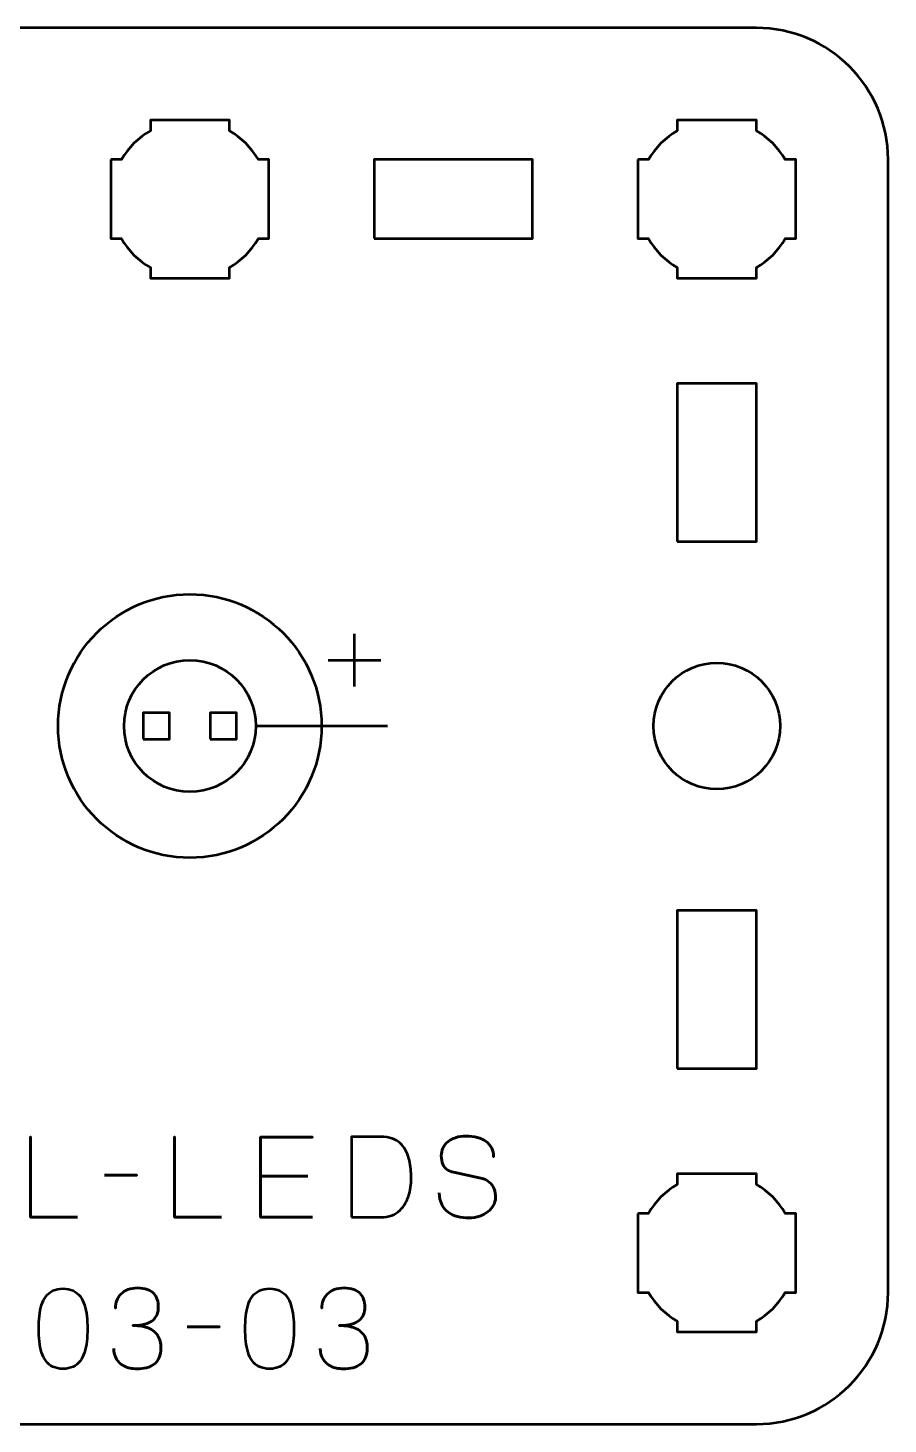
# Model space of a CAD drawing. Header units: centimetres. Extents: x -13.15 to -7.85, y -17.5 to -12.2.
# Drawn here: x -11.11 to -7.85, y -17.5 to -12.2 of the extents above; entities that cross this region are included whole.
import ezdxf

# ---------------------------------------------------------------- set-up
doc = ezdxf.new("R2010")
doc.units = ezdxf.units.CM
doc.header["$MEASUREMENT"] = 0
doc.layers.add('Layer 1', color=7, linetype='Continuous')

msp = doc.modelspace()

# ---------------------------------------------------------------- linework, layer by layer
at = {"layer": 'Layer 1', "lineweight": 53}
for points in [[(-8.65, -14.15), (-8.35, -14.15), (-8.35, -13.55), (-8.65, -13.55), (-8.65, -14.15)], [(-10.677, -14.90001), (-10.577, -14.90001), (-10.577, -14.80001), (-10.677, -14.80001), (-10.677, -14.90001)], [(-10.423, -14.90001), (-10.323, -14.90001), (-10.323, -14.80001), (-10.423, -14.80001), (-10.423, -14.90001)], [(-8.65, -16.15), (-8.35, -16.15), (-8.35, -15.55), (-8.65, -15.55), (-8.65, -16.15)]]:
    msp.add_lwpolyline(points, close=True, dxfattribs=at)
at = {"layer": 'Layer 1', "color": 5, "lineweight": 53}
for centre, major_axis in [((-10.50001, -14.85001), (0, 0.5)), ((-10.5, -14.85), (0, 0.25))]:
    msp.add_ellipse(centre, major_axis=major_axis, ratio=1, dxfattribs=at)
at = {"layer": 'Layer 1', "lineweight": 53}
msp.add_ellipse((-8.5, -14.85), major_axis=(0, 0.24), ratio=1, dxfattribs=at)
for points, knots in [([(-13.15, -17), (-13.15, -17), (-13.15, -12.7), (-13.15, -12.7), (-13.15, -12.7), (-13.15, -12.42391), (-12.92609, -12.2), (-12.65, -12.2), (-12.65, -12.2), (-12.65, -12.2), (-8.35, -12.2), (-8.35, -12.2), (-8.35, -12.2), (-8.07391, -12.2), (-7.85, -12.42391), (-7.85, -12.7), (-7.85, -12.7), (-7.85, -12.7), (-7.85, -17), (-7.85, -17), (-7.85, -17), (-7.85, -17.27609), (-8.07391, -17.5), (-8.35, -17.5), (-8.35, -17.5), (-8.35, -17.5), (-12.65, -17.5), (-12.65, -17.5), (-12.65, -17.5), (-12.92609, -17.5), (-13.15, -17.27609), (-13.15, -17)], [0, 0, 0, 0, 0.125, 0.125, 0.125, 0.125, 0.25, 0.25, 0.25, 0.25, 0.375, 0.375, 0.375, 0.375, 0.5, 0.5, 0.5, 0.5, 0.625, 0.625, 0.625, 0.625, 0.75, 0.75, 0.75, 0.75, 0.875, 0.875, 0.875, 0.875, 1, 1, 1, 1]), ([(-10.8, -12.7), (-10.8, -12.7), (-10.75985, -12.7), (-10.75985, -12.7), (-10.75985, -12.7), (-10.7335, -12.65447), (-10.69553, -12.6165), (-10.65, -12.59015), (-10.65, -12.59015), (-10.65, -12.59015), (-10.65, -12.55), (-10.65, -12.55), (-10.65, -12.55), (-10.65, -12.55), (-10.5, -12.55), (-10.5, -12.55), (-10.5, -12.55), (-10.5, -12.55), (-10.35, -12.55), (-10.35, -12.55), (-10.35, -12.55), (-10.35, -12.55), (-10.35, -12.59015), (-10.35, -12.59015), (-10.35, -12.59015), (-10.30447, -12.6165), (-10.2665, -12.65447), (-10.24015, -12.7), (-10.24015, -12.7), (-10.24015, -12.7), (-10.2, -12.7), (-10.2, -12.7), (-10.2, -12.7), (-10.2, -12.7), (-10.2, -12.85), (-10.2, -12.85), (-10.2, -12.85), (-10.2, -12.85), (-10.2, -13), (-10.2, -13), (-10.2, -13), (-10.2, -13), (-10.24015, -13), (-10.24015, -13), (-10.24015, -13), (-10.2665, -13.04553), (-10.30447, -13.0835), (-10.35, -13.10985), (-10.35, -13.10985), (-10.35, -13.10985), (-10.35, -13.15), (-10.35, -13.15), (-10.35, -13.15), (-10.35, -13.15), (-10.5, -13.15), (-10.5, -13.15), (-10.5, -13.15), (-10.5, -13.15), (-10.65, -13.15), (-10.65, -13.15), (-10.65, -13.15), (-10.65, -13.15), (-10.65, -13.10985), (-10.65, -13.10985), (-10.65, -13.10985), (-10.69553, -13.0835), (-10.7335, -13.04553), (-10.75985, -13), (-10.75985, -13), (-10.75985, -13), (-10.8, -13), (-10.8, -13), (-10.8, -13), (-10.8, -13), (-10.8, -12.85), (-10.8, -12.85), (-10.8, -12.85), (-10.8, -12.85), (-10.8, -12.7), (-10.8, -12.7)], [0, 0, 0, 0, 0.05, 0.05, 0.05, 0.05, 0.1, 0.1, 0.1, 0.1, 0.15, 0.15, 0.15, 0.15, 0.2, 0.2, 0.2, 0.2, 0.25, 0.25, 0.25, 0.25, 0.3, 0.3, 0.3, 0.3, 0.35, 0.35, 0.35, 0.35, 0.4, 0.4, 0.4, 0.4, 0.45, 0.45, 0.45, 0.45, 0.5, 0.5, 0.5, 0.5, 0.55, 0.55, 0.55, 0.55, 0.6, 0.6, 0.6, 0.6, 0.65, 0.65, 0.65, 0.65, 0.7, 0.7, 0.7, 0.7, 0.75, 0.75, 0.75, 0.75, 0.8, 0.8, 0.8, 0.8, 0.85, 0.85, 0.85, 0.85, 0.9, 0.9, 0.9, 0.9, 0.95, 0.95, 0.95, 0.95, 1, 1, 1, 1]), ([(-8.8, -12.7), (-8.8, -12.7), (-8.75985, -12.7), (-8.75985, -12.7), (-8.75985, -12.7), (-8.7335, -12.65447), (-8.69553, -12.6165), (-8.65, -12.59015), (-8.65, -12.59015), (-8.65, -12.59015), (-8.65, -12.55), (-8.65, -12.55), (-8.65, -12.55), (-8.65, -12.55), (-8.5, -12.55), (-8.5, -12.55), (-8.5, -12.55), (-8.5, -12.55), (-8.35, -12.55), (-8.35, -12.55), (-8.35, -12.55), (-8.35, -12.55), (-8.35, -12.59015), (-8.35, -12.59015), (-8.35, -12.59015), (-8.30447, -12.6165), (-8.2665, -12.65447), (-8.24015, -12.7), (-8.24015, -12.7), (-8.24015, -12.7), (-8.2, -12.7), (-8.2, -12.7), (-8.2, -12.7), (-8.2, -12.7), (-8.2, -12.85), (-8.2, -12.85), (-8.2, -12.85), (-8.2, -12.85), (-8.2, -13), (-8.2, -13), (-8.2, -13), (-8.2, -13), (-8.24015, -13), (-8.24015, -13), (-8.24015, -13), (-8.2665, -13.04553), (-8.30447, -13.0835), (-8.35, -13.10985), (-8.35, -13.10985), (-8.35, -13.10985), (-8.35, -13.15), (-8.35, -13.15), (-8.35, -13.15), (-8.35, -13.15), (-8.5, -13.15), (-8.5, -13.15), (-8.5, -13.15), (-8.5, -13.15), (-8.65, -13.15), (-8.65, -13.15), (-8.65, -13.15), (-8.65, -13.15), (-8.65, -13.10985), (-8.65, -13.10985), (-8.65, -13.10985), (-8.69553, -13.0835), (-8.7335, -13.04553), (-8.75985, -13), (-8.75985, -13), (-8.75985, -13), (-8.8, -13), (-8.8, -13), (-8.8, -13), (-8.8, -13), (-8.8, -12.85), (-8.8, -12.85), (-8.8, -12.85), (-8.8, -12.85), (-8.8, -12.7), (-8.8, -12.7)], [0, 0, 0, 0, 0.05, 0.05, 0.05, 0.05, 0.1, 0.1, 0.1, 0.1, 0.15, 0.15, 0.15, 0.15, 0.2, 0.2, 0.2, 0.2, 0.25, 0.25, 0.25, 0.25, 0.3, 0.3, 0.3, 0.3, 0.35, 0.35, 0.35, 0.35, 0.4, 0.4, 0.4, 0.4, 0.45, 0.45, 0.45, 0.45, 0.5, 0.5, 0.5, 0.5, 0.55, 0.55, 0.55, 0.55, 0.6, 0.6, 0.6, 0.6, 0.65, 0.65, 0.65, 0.65, 0.7, 0.7, 0.7, 0.7, 0.75, 0.75, 0.75, 0.75, 0.8, 0.8, 0.8, 0.8, 0.85, 0.85, 0.85, 0.85, 0.9, 0.9, 0.9, 0.9, 0.95, 0.95, 0.95, 0.95, 1, 1, 1, 1]), ([(-9.8, -13), (-9.8, -13), (-9.8, -12.7), (-9.8, -12.7), (-9.8, -12.7), (-9.8, -12.7), (-9.2, -12.7), (-9.2, -12.7), (-9.2, -12.7), (-9.2, -12.7), (-9.2, -13), (-9.2, -13), (-9.2, -13), (-9.2, -13), (-9.8, -13), (-9.8, -13)], [0, 0, 0, 0, 0.25, 0.25, 0.25, 0.25, 0.5, 0.5, 0.5, 0.5, 0.75, 0.75, 0.75, 0.75, 1, 1, 1, 1]), ([(-8.8, -16.7), (-8.8, -16.7), (-8.75985, -16.7), (-8.75985, -16.7), (-8.75985, -16.7), (-8.7335, -16.65447), (-8.69553, -16.6165), (-8.65, -16.59015), (-8.65, -16.59015), (-8.65, -16.59015), (-8.65, -16.55), (-8.65, -16.55), (-8.65, -16.55), (-8.65, -16.55), (-8.5, -16.55), (-8.5, -16.55), (-8.5, -16.55), (-8.5, -16.55), (-8.35, -16.55), (-8.35, -16.55), (-8.35, -16.55), (-8.35, -16.55), (-8.35, -16.59015), (-8.35, -16.59015), (-8.35, -16.59015), (-8.30447, -16.6165), (-8.2665, -16.65447), (-8.24015, -16.7), (-8.24015, -16.7), (-8.24015, -16.7), (-8.2, -16.7), (-8.2, -16.7), (-8.2, -16.7), (-8.2, -16.7), (-8.2, -16.85), (-8.2, -16.85), (-8.2, -16.85), (-8.2, -16.85), (-8.2, -17), (-8.2, -17), (-8.2, -17), (-8.2, -17), (-8.24015, -17), (-8.24015, -17), (-8.24015, -17), (-8.2665, -17.04553), (-8.30447, -17.0835), (-8.35, -17.10985), (-8.35, -17.10985), (-8.35, -17.10985), (-8.35, -17.15), (-8.35, -17.15), (-8.35, -17.15), (-8.35, -17.15), (-8.5, -17.15), (-8.5, -17.15), (-8.5, -17.15), (-8.5, -17.15), (-8.65, -17.15), (-8.65, -17.15), (-8.65, -17.15), (-8.65, -17.15), (-8.65, -17.10985), (-8.65, -17.10985), (-8.65, -17.10985), (-8.69553, -17.0835), (-8.7335, -17.04553), (-8.75985, -17), (-8.75985, -17), (-8.75985, -17), (-8.8, -17), (-8.8, -17), (-8.8, -17), (-8.8, -17), (-8.8, -16.85), (-8.8, -16.85), (-8.8, -16.85), (-8.8, -16.85), (-8.8, -16.7), (-8.8, -16.7)], [0, 0, 0, 0, 0.05, 0.05, 0.05, 0.05, 0.1, 0.1, 0.1, 0.1, 0.15, 0.15, 0.15, 0.15, 0.2, 0.2, 0.2, 0.2, 0.25, 0.25, 0.25, 0.25, 0.3, 0.3, 0.3, 0.3, 0.35, 0.35, 0.35, 0.35, 0.4, 0.4, 0.4, 0.4, 0.45, 0.45, 0.45, 0.45, 0.5, 0.5, 0.5, 0.5, 0.55, 0.55, 0.55, 0.55, 0.6, 0.6, 0.6, 0.6, 0.65, 0.65, 0.65, 0.65, 0.7, 0.7, 0.7, 0.7, 0.75, 0.75, 0.75, 0.75, 0.8, 0.8, 0.8, 0.8, 0.85, 0.85, 0.85, 0.85, 0.9, 0.9, 0.9, 0.9, 0.95, 0.95, 0.95, 0.95, 1, 1, 1, 1])]:
    msp.add_open_spline(points, degree=3, knots=knots, dxfattribs=at)
at = {"layer": 'Layer 1', "color": 5, "lineweight": 53}
for points in [[(-9.87502, -14.7), (-9.87502, -14.7), (-9.87502, -14.5), (-9.87502, -14.5)], [(-9.97502, -14.6), (-9.97502, -14.6), (-9.77502, -14.6), (-9.77502, -14.6)], [(-10.25002, -14.85), (-10.25002, -14.85), (-9.75002, -14.85), (-9.75002, -14.85)]]:
    msp.add_open_spline(points, degree=3, dxfattribs=at)
for points, knots in [([(-10.92608, -16.71494), (-10.92608, -16.71494), (-11.1043, -16.71494), (-11.1043, -16.71494), (-11.1043, -16.71494), (-11.1043, -16.71494), (-11.1043, -16.40972), (-11.1043, -16.40972), (-11.1043, -16.40972), (-11.1043, -16.40972), (-11.1043, -16.71494), (-11.1043, -16.71494), (-11.1043, -16.71494), (-11.1043, -16.71494), (-10.92608, -16.71494), (-10.92608, -16.71494)], [0, 0, 0, 0, 0.25, 0.25, 0.25, 0.25, 0.5, 0.5, 0.5, 0.5, 0.75, 0.75, 0.75, 0.75, 1, 1, 1, 1]), ([(-10.37999, -16.71494), (-10.37999, -16.71494), (-10.55821, -16.71494), (-10.55821, -16.71494), (-10.55821, -16.71494), (-10.55821, -16.71494), (-10.55821, -16.40972), (-10.55821, -16.40972), (-10.55821, -16.40972), (-10.55821, -16.40972), (-10.55821, -16.71494), (-10.55821, -16.71494), (-10.55821, -16.71494), (-10.55821, -16.71494), (-10.37999, -16.71494), (-10.37999, -16.71494)], [0, 0, 0, 0, 0.25, 0.25, 0.25, 0.25, 0.5, 0.5, 0.5, 0.5, 0.75, 0.75, 0.75, 0.75, 1, 1, 1, 1]), ([(-10.03498, -16.71494), (-10.03498, -16.71494), (-10.23225, -16.71494), (-10.23225, -16.71494), (-10.23225, -16.71494), (-10.23225, -16.71494), (-10.23225, -16.41141), (-10.23225, -16.41141), (-10.23225, -16.41141), (-10.23225, -16.41141), (-10.03498, -16.41141), (-10.03498, -16.41141), (-10.03498, -16.41141), (-10.03498, -16.41141), (-10.23225, -16.41141), (-10.23225, -16.41141), (-10.23225, -16.41141), (-10.23225, -16.41141), (-10.23225, -16.71494), (-10.23225, -16.71494), (-10.23225, -16.71494), (-10.23225, -16.71494), (-10.03498, -16.71494), (-10.03498, -16.71494)], [0, 0, 0, 0, 0.1666667, 0.1666667, 0.1666667, 0.1666667, 0.3333333, 0.3333333, 0.3333333, 0.3333333, 0.5, 0.5, 0.5, 0.5, 0.6666667, 0.6666667, 0.6666667, 0.6666667, 0.8333333, 0.8333333, 0.8333333, 0.8333333, 1, 1, 1, 1]), ([(-9.88597, -16.71494), (-9.88597, -16.71494), (-9.88597, -16.40972), (-9.88597, -16.40972), (-9.88597, -16.40972), (-9.88597, -16.40972), (-9.7759, -16.40972), (-9.7759, -16.40972), (-9.7759, -16.40972), (-9.75918, -16.40979), (-9.74472, -16.41198), (-9.73251, -16.41628), (-9.73251, -16.41628), (-9.72038, -16.42058), (-9.71008, -16.42651), (-9.70175, -16.43399), (-9.70175, -16.43399), (-9.69336, -16.44154), (-9.68658, -16.45022), (-9.68129, -16.45995), (-9.68129, -16.45995), (-9.676, -16.46976), (-9.67191, -16.4802), (-9.66901, -16.49128), (-9.66901, -16.49128), (-9.66612, -16.50229), (-9.66408, -16.51351), (-9.66281, -16.52486), (-9.66281, -16.52486), (-9.66154, -16.53622), (-9.66069, -16.54723), (-9.66034, -16.55788), (-9.66034, -16.55788), (-9.65984, -16.56854), (-9.66019, -16.57976), (-9.66132, -16.59154), (-9.66132, -16.59154), (-9.66245, -16.60332), (-9.66457, -16.6151), (-9.66774, -16.62682), (-9.66774, -16.62682), (-9.67085, -16.63853), (-9.67529, -16.64968), (-9.68101, -16.66019), (-9.68101, -16.66019), (-9.68665, -16.67077), (-9.69385, -16.68016), (-9.70246, -16.68834), (-9.70246, -16.68834), (-9.71114, -16.69653), (-9.72151, -16.70302), (-9.73364, -16.70774), (-9.73364, -16.70774), (-9.74578, -16.71247), (-9.75989, -16.71487), (-9.7759, -16.71494), (-9.7759, -16.71494), (-9.7759, -16.71494), (-9.88597, -16.71494), (-9.88597, -16.71494)], [0, 0, 0, 0, 0.0666667, 0.0666667, 0.0666667, 0.0666667, 0.1333333, 0.1333333, 0.1333333, 0.1333333, 0.2, 0.2, 0.2, 0.2, 0.2666667, 0.2666667, 0.2666667, 0.2666667, 0.3333333, 0.3333333, 0.3333333, 0.3333333, 0.4, 0.4, 0.4, 0.4, 0.4666667, 0.4666667, 0.4666667, 0.4666667, 0.5333333, 0.5333333, 0.5333333, 0.5333333, 0.6, 0.6, 0.6, 0.6, 0.6666667, 0.6666667, 0.6666667, 0.6666667, 0.7333333, 0.7333333, 0.7333333, 0.7333333, 0.8, 0.8, 0.8, 0.8, 0.8666667, 0.8666667, 0.8666667, 0.8666667, 0.9333333, 0.9333333, 0.9333333, 0.9333333, 1, 1, 1, 1]), ([(-9.88597, -16.71494), (-9.88597, -16.71494), (-9.88597, -16.40972), (-9.88597, -16.40972), (-9.88597, -16.40972), (-9.88597, -16.40972), (-9.7759, -16.40972), (-9.7759, -16.40972), (-9.7759, -16.40972), (-9.75918, -16.40979), (-9.74472, -16.41198), (-9.73251, -16.41628), (-9.73251, -16.41628), (-9.72038, -16.42058), (-9.71008, -16.42651), (-9.70175, -16.43399), (-9.70175, -16.43399), (-9.69336, -16.44154), (-9.68658, -16.45022), (-9.68129, -16.45995), (-9.68129, -16.45995), (-9.676, -16.46976), (-9.67191, -16.4802), (-9.66901, -16.49128), (-9.66901, -16.49128), (-9.66612, -16.50229), (-9.66408, -16.51351), (-9.66281, -16.52486), (-9.66281, -16.52486), (-9.66154, -16.53622), (-9.66069, -16.54723), (-9.66034, -16.55788), (-9.66034, -16.55788), (-9.65984, -16.56854), (-9.66019, -16.57976), (-9.66132, -16.59154), (-9.66132, -16.59154), (-9.66245, -16.60332), (-9.66457, -16.6151), (-9.66774, -16.62682), (-9.66774, -16.62682), (-9.67085, -16.63853), (-9.67529, -16.64968), (-9.68101, -16.66019), (-9.68101, -16.66019), (-9.68665, -16.67077), (-9.69385, -16.68016), (-9.70246, -16.68834), (-9.70246, -16.68834), (-9.71114, -16.69653), (-9.72151, -16.70302), (-9.73364, -16.70774), (-9.73364, -16.70774), (-9.74578, -16.71247), (-9.75989, -16.71487), (-9.7759, -16.71494), (-9.7759, -16.71494), (-9.7759, -16.71494), (-9.88597, -16.71494), (-9.88597, -16.71494)], [0, 0, 0, 0, 0.0666667, 0.0666667, 0.0666667, 0.0666667, 0.1333333, 0.1333333, 0.1333333, 0.1333333, 0.2, 0.2, 0.2, 0.2, 0.2666667, 0.2666667, 0.2666667, 0.2666667, 0.3333333, 0.3333333, 0.3333333, 0.3333333, 0.4, 0.4, 0.4, 0.4, 0.4666667, 0.4666667, 0.4666667, 0.4666667, 0.5333333, 0.5333333, 0.5333333, 0.5333333, 0.6, 0.6, 0.6, 0.6, 0.6666667, 0.6666667, 0.6666667, 0.6666667, 0.7333333, 0.7333333, 0.7333333, 0.7333333, 0.8, 0.8, 0.8, 0.8, 0.8666667, 0.8666667, 0.8666667, 0.8666667, 0.9333333, 0.9333333, 0.9333333, 0.9333333, 1, 1, 1, 1]), ([(-9.55323, -16.62265), (-9.55309, -16.63952), (-9.55013, -16.65398), (-9.5442, -16.66605), (-9.5442, -16.66605), (-9.53834, -16.67804), (-9.53016, -16.68785), (-9.51986, -16.69547), (-9.51986, -16.69547), (-9.50949, -16.70302), (-9.49756, -16.70859), (-9.48409, -16.71219), (-9.48409, -16.71219), (-9.47068, -16.71572), (-9.45629, -16.71748), (-9.44105, -16.71748), (-9.44105, -16.71748), (-9.42567, -16.71741), (-9.41184, -16.71515), (-9.39949, -16.71085), (-9.39949, -16.71085), (-9.38721, -16.70654), (-9.3767, -16.70076), (-9.36788, -16.69349), (-9.36788, -16.69349), (-9.35913, -16.68622), (-9.35236, -16.67811), (-9.34756, -16.66908), (-9.34756, -16.66908), (-9.34276, -16.66005), (-9.34022, -16.65081), (-9.33987, -16.64128), (-9.33987, -16.64128), (-9.33945, -16.62879), (-9.34128, -16.61736), (-9.3453, -16.60706), (-9.3453, -16.60706), (-9.34933, -16.59676), (-9.35554, -16.58815), (-9.36393, -16.5811), (-9.36393, -16.5811), (-9.37226, -16.57404), (-9.38277, -16.5691), (-9.39533, -16.56635), (-9.39533, -16.56635), (-9.39533, -16.56635), (-9.49904, -16.54391), (-9.49904, -16.54391), (-9.49904, -16.54391), (-9.50878, -16.54187), (-9.51718, -16.53841), (-9.52409, -16.53361), (-9.52409, -16.53361), (-9.53101, -16.52875), (-9.53637, -16.52204), (-9.54004, -16.51343), (-9.54004, -16.51343), (-9.54371, -16.5049), (-9.54561, -16.49403), (-9.54561, -16.48084), (-9.54561, -16.48084), (-9.54561, -16.47082), (-9.54356, -16.46137), (-9.5394, -16.45248), (-9.5394, -16.45248), (-9.53531, -16.44359), (-9.52924, -16.43575), (-9.52127, -16.42884), (-9.52127, -16.42884), (-9.5133, -16.422), (-9.50342, -16.41663), (-9.49171, -16.41275), (-9.49171, -16.41275), (-9.47992, -16.4088), (-9.46645, -16.40683), (-9.45121, -16.40676), (-9.45121, -16.40676), (-9.4359, -16.40676), (-9.42186, -16.40852), (-9.40902, -16.41205), (-9.40902, -16.41205), (-9.39625, -16.41558), (-9.38517, -16.42066), (-9.37586, -16.42743), (-9.37586, -16.42743), (-9.36654, -16.4342), (-9.35935, -16.44253), (-9.35441, -16.45226), (-9.35441, -16.45226), (-9.34947, -16.46207), (-9.34714, -16.47329), (-9.34749, -16.48592), (-9.34749, -16.48592), (-9.34714, -16.47329), (-9.34947, -16.46207), (-9.35441, -16.45226), (-9.35441, -16.45226), (-9.35935, -16.44253), (-9.36654, -16.4342), (-9.37586, -16.42743), (-9.37586, -16.42743), (-9.38517, -16.42066), (-9.39625, -16.41558), (-9.40902, -16.41205), (-9.40902, -16.41205), (-9.42186, -16.40852), (-9.4359, -16.40676), (-9.45121, -16.40676), (-9.45121, -16.40676), (-9.46645, -16.40683), (-9.47992, -16.4088), (-9.49171, -16.41275), (-9.49171, -16.41275), (-9.50342, -16.41663), (-9.5133, -16.422), (-9.52127, -16.42884), (-9.52127, -16.42884), (-9.52924, -16.43575), (-9.53531, -16.44359), (-9.5394, -16.45248), (-9.5394, -16.45248), (-9.54356, -16.46137), (-9.54561, -16.47082), (-9.54561, -16.48084), (-9.54561, -16.48084), (-9.54561, -16.49403), (-9.54378, -16.5049), (-9.54025, -16.51336), (-9.54025, -16.51336), (-9.53665, -16.5219), (-9.53136, -16.52853), (-9.52444, -16.5334), (-9.52444, -16.5334), (-9.51753, -16.5382), (-9.50906, -16.54173), (-9.49904, -16.54391), (-9.49904, -16.54391), (-9.49904, -16.54391), (-9.39533, -16.56635), (-9.39533, -16.56635), (-9.39533, -16.56635), (-9.38249, -16.5691), (-9.3719, -16.57404), (-9.36358, -16.5811), (-9.36358, -16.5811), (-9.35518, -16.58815), (-9.34904, -16.59676), (-9.34509, -16.60706), (-9.34509, -16.60706), (-9.34121, -16.61736), (-9.33945, -16.62879), (-9.33987, -16.64128), (-9.33987, -16.64128), (-9.34022, -16.65081), (-9.34276, -16.66005), (-9.34756, -16.66908), (-9.34756, -16.66908), (-9.35236, -16.67811), (-9.35913, -16.68622), (-9.36788, -16.69349), (-9.36788, -16.69349), (-9.3767, -16.70076), (-9.38721, -16.70654), (-9.39949, -16.71085), (-9.39949, -16.71085), (-9.41184, -16.71515), (-9.42567, -16.71741), (-9.44105, -16.71748), (-9.44105, -16.71748), (-9.45629, -16.71748), (-9.47068, -16.71572), (-9.48409, -16.71219), (-9.48409, -16.71219), (-9.49756, -16.70859), (-9.50949, -16.70302), (-9.51986, -16.69547), (-9.51986, -16.69547), (-9.53016, -16.68785), (-9.53834, -16.67804), (-9.5442, -16.66605), (-9.5442, -16.66605), (-9.55013, -16.65398), (-9.55309, -16.63952), (-9.55323, -16.62265)], [0, 0, 0, 0, 0.0217391, 0.0217391, 0.0217391, 0.0217391, 0.0434783, 0.0434783, 0.0434783, 0.0434783, 0.0652174, 0.0652174, 0.0652174, 0.0652174, 0.0869565, 0.0869565, 0.0869565, 0.0869565, 0.1086957, 0.1086957, 0.1086957, 0.1086957, 0.1304348, 0.1304348, 0.1304348, 0.1304348, 0.1521739, 0.1521739, 0.1521739, 0.1521739, 0.173913, 0.173913, 0.173913, 0.173913, 0.1956522, 0.1956522, 0.1956522, 0.1956522, 0.2173913, 0.2173913, 0.2173913, 0.2173913, 0.2391304, 0.2391304, 0.2391304, 0.2391304, 0.2608696, 0.2608696, 0.2608696, 0.2608696, 0.2826087, 0.2826087, 0.2826087, 0.2826087, 0.3043478, 0.3043478, 0.3043478, 0.3043478, 0.326087, 0.326087, 0.326087, 0.326087, 0.3478261, 0.3478261, 0.3478261, 0.3478261, 0.3695652, 0.3695652, 0.3695652, 0.3695652, 0.3913043, 0.3913043, 0.3913043, 0.3913043, 0.4130435, 0.4130435, 0.4130435, 0.4130435, 0.4347826, 0.4347826, 0.4347826, 0.4347826, 0.4565217, 0.4565217, 0.4565217, 0.4565217, 0.4782609, 0.4782609, 0.4782609, 0.4782609, 0.5, 0.5, 0.5, 0.5, 0.5217391, 0.5217391, 0.5217391, 0.5217391, 0.5434783, 0.5434783, 0.5434783, 0.5434783, 0.5652174, 0.5652174, 0.5652174, 0.5652174, 0.5869565, 0.5869565, 0.5869565, 0.5869565, 0.6086957, 0.6086957, 0.6086957, 0.6086957, 0.6304348, 0.6304348, 0.6304348, 0.6304348, 0.6521739, 0.6521739, 0.6521739, 0.6521739, 0.673913, 0.673913, 0.673913, 0.673913, 0.6956522, 0.6956522, 0.6956522, 0.6956522, 0.7173913, 0.7173913, 0.7173913, 0.7173913, 0.7391304, 0.7391304, 0.7391304, 0.7391304, 0.7608696, 0.7608696, 0.7608696, 0.7608696, 0.7826087, 0.7826087, 0.7826087, 0.7826087, 0.8043478, 0.8043478, 0.8043478, 0.8043478, 0.826087, 0.826087, 0.826087, 0.826087, 0.8478261, 0.8478261, 0.8478261, 0.8478261, 0.8695652, 0.8695652, 0.8695652, 0.8695652, 0.8913043, 0.8913043, 0.8913043, 0.8913043, 0.9130435, 0.9130435, 0.9130435, 0.9130435, 0.9347826, 0.9347826, 0.9347826, 0.9347826, 0.9565217, 0.9565217, 0.9565217, 0.9565217, 0.9782609, 0.9782609, 0.9782609, 0.9782609, 1, 1, 1, 1]), ([(-10.82406, -16.55534), (-10.82406, -16.55534), (-10.70087, -16.55534), (-10.70087, -16.55534), (-10.70087, -16.55534), (-10.70087, -16.55534), (-10.82406, -16.55534), (-10.82406, -16.55534)], [0, 0, 0, 0, 0.5, 0.5, 0.5, 0.5, 1, 1, 1, 1]), ([(-10.05191, -16.55873), (-10.05191, -16.55873), (-10.23225, -16.55873), (-10.23225, -16.55873), (-10.23225, -16.55873), (-10.23225, -16.55873), (-10.05191, -16.55873), (-10.05191, -16.55873)], [0, 0, 0, 0, 0.5, 0.5, 0.5, 0.5, 1, 1, 1, 1]), ([(-10.98132, -17.29025), (-10.96651, -17.29018), (-10.95374, -17.28757), (-10.94308, -17.28249), (-10.94308, -17.28249), (-10.9325, -17.27741), (-10.92368, -17.27014), (-10.91663, -17.2609), (-10.91663, -17.2609), (-10.90964, -17.25159), (-10.90414, -17.24058), (-10.90005, -17.22788), (-10.90005, -17.22788), (-10.89602, -17.21518), (-10.89313, -17.20128), (-10.89151, -17.18604), (-10.89151, -17.18604), (-10.88981, -17.1708), (-10.88897, -17.15478), (-10.88904, -17.13785), (-10.88904, -17.13785), (-10.88897, -17.12099), (-10.88981, -17.10497), (-10.89151, -17.0898), (-10.89151, -17.0898), (-10.89313, -17.07463), (-10.89602, -17.06066), (-10.90005, -17.04796), (-10.90005, -17.04796), (-10.90414, -17.03533), (-10.90964, -17.02433), (-10.91663, -17.01494), (-10.91663, -17.01494), (-10.92368, -17.00563), (-10.9325, -16.99836), (-10.94308, -16.99328), (-10.94308, -16.99328), (-10.95374, -16.98813), (-10.96651, -16.98552), (-10.98132, -16.98545), (-10.98132, -16.98545), (-10.99614, -16.98552), (-11.00891, -16.98813), (-11.01957, -16.99328), (-11.01957, -16.99328), (-11.03015, -16.99836), (-11.03897, -17.00563), (-11.04602, -17.01494), (-11.04602, -17.01494), (-11.05301, -17.02433), (-11.05851, -17.03533), (-11.0626, -17.04796), (-11.0626, -17.04796), (-11.06663, -17.06066), (-11.06952, -17.07463), (-11.07114, -17.0898), (-11.07114, -17.0898), (-11.07283, -17.10497), (-11.07368, -17.12099), (-11.07361, -17.13785), (-11.07361, -17.13785), (-11.07368, -17.15478), (-11.07283, -17.1708), (-11.07114, -17.18604), (-11.07114, -17.18604), (-11.06952, -17.20128), (-11.06663, -17.21518), (-11.0626, -17.22788), (-11.0626, -17.22788), (-11.05851, -17.24058), (-11.05301, -17.25159), (-11.04602, -17.2609), (-11.04602, -17.2609), (-11.03897, -17.27014), (-11.03015, -17.27741), (-11.01957, -17.28249), (-11.01957, -17.28249), (-11.00891, -17.28757), (-10.99614, -17.29018), (-10.98132, -17.29025)], [0, 0, 0, 0, 0.05, 0.05, 0.05, 0.05, 0.1, 0.1, 0.1, 0.1, 0.15, 0.15, 0.15, 0.15, 0.2, 0.2, 0.2, 0.2, 0.25, 0.25, 0.25, 0.25, 0.3, 0.3, 0.3, 0.3, 0.35, 0.35, 0.35, 0.35, 0.4, 0.4, 0.4, 0.4, 0.45, 0.45, 0.45, 0.45, 0.5, 0.5, 0.5, 0.5, 0.55, 0.55, 0.55, 0.55, 0.6, 0.6, 0.6, 0.6, 0.65, 0.65, 0.65, 0.65, 0.7, 0.7, 0.7, 0.7, 0.75, 0.75, 0.75, 0.75, 0.8, 0.8, 0.8, 0.8, 0.85, 0.85, 0.85, 0.85, 0.9, 0.9, 0.9, 0.9, 0.95, 0.95, 0.95, 0.95, 1, 1, 1, 1]), ([(-10.98132, -17.29025), (-10.96651, -17.29018), (-10.95374, -17.28757), (-10.94308, -17.28249), (-10.94308, -17.28249), (-10.9325, -17.27741), (-10.92368, -17.27014), (-10.91663, -17.2609), (-10.91663, -17.2609), (-10.90964, -17.25159), (-10.90414, -17.24058), (-10.90005, -17.22788), (-10.90005, -17.22788), (-10.89602, -17.21518), (-10.89313, -17.20128), (-10.89151, -17.18604), (-10.89151, -17.18604), (-10.88981, -17.1708), (-10.88897, -17.15478), (-10.88904, -17.13785), (-10.88904, -17.13785), (-10.88897, -17.12099), (-10.88981, -17.10497), (-10.89151, -17.0898), (-10.89151, -17.0898), (-10.89313, -17.07463), (-10.89602, -17.06066), (-10.90005, -17.04796), (-10.90005, -17.04796), (-10.90414, -17.03533), (-10.90964, -17.02433), (-10.91663, -17.01494), (-10.91663, -17.01494), (-10.92368, -17.00563), (-10.9325, -16.99836), (-10.94308, -16.99328), (-10.94308, -16.99328), (-10.95374, -16.98813), (-10.96651, -16.98552), (-10.98132, -16.98545), (-10.98132, -16.98545), (-10.99614, -16.98552), (-11.00891, -16.98813), (-11.01957, -16.99328), (-11.01957, -16.99328), (-11.03015, -16.99836), (-11.03897, -17.00563), (-11.04602, -17.01494), (-11.04602, -17.01494), (-11.05301, -17.02433), (-11.05851, -17.03533), (-11.0626, -17.04796), (-11.0626, -17.04796), (-11.06663, -17.06066), (-11.06952, -17.07463), (-11.07114, -17.0898), (-11.07114, -17.0898), (-11.07283, -17.10497), (-11.07368, -17.12099), (-11.07361, -17.13785), (-11.07361, -17.13785), (-11.07368, -17.15478), (-11.07283, -17.1708), (-11.07114, -17.18604), (-11.07114, -17.18604), (-11.06952, -17.20128), (-11.06663, -17.21518), (-11.0626, -17.22788), (-11.0626, -17.22788), (-11.05851, -17.24058), (-11.05301, -17.25159), (-11.04602, -17.2609), (-11.04602, -17.2609), (-11.03897, -17.27014), (-11.03015, -17.27741), (-11.01957, -17.28249), (-11.01957, -17.28249), (-11.00891, -17.28757), (-10.99614, -17.29018), (-10.98132, -17.29025)], [0, 0, 0, 0, 0.05, 0.05, 0.05, 0.05, 0.1, 0.1, 0.1, 0.1, 0.15, 0.15, 0.15, 0.15, 0.2, 0.2, 0.2, 0.2, 0.25, 0.25, 0.25, 0.25, 0.3, 0.3, 0.3, 0.3, 0.35, 0.35, 0.35, 0.35, 0.4, 0.4, 0.4, 0.4, 0.45, 0.45, 0.45, 0.45, 0.5, 0.5, 0.5, 0.5, 0.55, 0.55, 0.55, 0.55, 0.6, 0.6, 0.6, 0.6, 0.65, 0.65, 0.65, 0.65, 0.7, 0.7, 0.7, 0.7, 0.75, 0.75, 0.75, 0.75, 0.8, 0.8, 0.8, 0.8, 0.85, 0.85, 0.85, 0.85, 0.9, 0.9, 0.9, 0.9, 0.95, 0.95, 0.95, 0.95, 1, 1, 1, 1]), ([(-10.78871, -17.21363), (-10.78864, -17.22887), (-10.78511, -17.24213), (-10.77813, -17.25363), (-10.77813, -17.25363), (-10.77114, -17.26506), (-10.76119, -17.27402), (-10.74821, -17.28044), (-10.74821, -17.28044), (-10.73523, -17.28686), (-10.71964, -17.29011), (-10.7015, -17.29025), (-10.7015, -17.29025), (-10.68789, -17.29025), (-10.67554, -17.28884), (-10.66432, -17.28588), (-10.66432, -17.28588), (-10.65317, -17.28291), (-10.64358, -17.27833), (-10.63546, -17.27205), (-10.63546, -17.27205), (-10.62735, -17.26577), (-10.62114, -17.25765), (-10.6167, -17.24778), (-10.6167, -17.24778), (-10.61232, -17.23783), (-10.61014, -17.2259), (-10.61007, -17.21193), (-10.61007, -17.21193), (-10.60999, -17.19331), (-10.6138, -17.17757), (-10.62135, -17.1648), (-10.62135, -17.1648), (-10.6289, -17.15203), (-10.64062, -17.14244), (-10.65635, -17.13588), (-10.65635, -17.13588), (-10.67208, -17.12931), (-10.69226, -17.126), (-10.71674, -17.126), (-10.71674, -17.126), (-10.69847, -17.12607), (-10.68316, -17.12438), (-10.67067, -17.12092), (-10.67067, -17.12092), (-10.65825, -17.11746), (-10.64831, -17.11259), (-10.64083, -17.10624), (-10.64083, -17.10624), (-10.63335, -17.09996), (-10.62792, -17.09248), (-10.62467, -17.08388), (-10.62467, -17.08388), (-10.62135, -17.07534), (-10.61973, -17.06596), (-10.6198, -17.05573), (-10.6198, -17.05573), (-10.61973, -17.04549), (-10.62114, -17.03604), (-10.62396, -17.02729), (-10.62396, -17.02729), (-10.62672, -17.01854), (-10.63123, -17.01085), (-10.63737, -17.00429), (-10.63737, -17.00429), (-10.64351, -16.99773), (-10.65162, -16.99258), (-10.66157, -16.98891), (-10.66157, -16.98891), (-10.67159, -16.98524), (-10.6838, -16.98341), (-10.69812, -16.98334), (-10.69812, -16.98334), (-10.71237, -16.98341), (-10.72486, -16.98552), (-10.73544, -16.98962), (-10.73544, -16.98962), (-10.7461, -16.99371), (-10.75484, -16.99928), (-10.7619, -17.00641), (-10.7619, -17.00641), (-10.76888, -17.01353), (-10.77411, -17.02165), (-10.77756, -17.03082), (-10.77756, -17.03082), (-10.78109, -17.03999), (-10.78278, -17.04973), (-10.78278, -17.05996), (-10.78278, -17.05996), (-10.78278, -17.04973), (-10.78109, -17.03999), (-10.77756, -17.03082), (-10.77756, -17.03082), (-10.77411, -17.02165), (-10.76888, -17.01353), (-10.7619, -17.00641), (-10.7619, -17.00641), (-10.75484, -16.99928), (-10.7461, -16.99371), (-10.73544, -16.98962), (-10.73544, -16.98962), (-10.72486, -16.98552), (-10.71237, -16.98341), (-10.69812, -16.98334), (-10.69812, -16.98334), (-10.6838, -16.98341), (-10.67159, -16.98524), (-10.66157, -16.98891), (-10.66157, -16.98891), (-10.65162, -16.99258), (-10.64351, -16.99773), (-10.63737, -17.00429), (-10.63737, -17.00429), (-10.63123, -17.01085), (-10.62672, -17.01854), (-10.62396, -17.02729), (-10.62396, -17.02729), (-10.62114, -17.03604), (-10.61973, -17.04549), (-10.6198, -17.05573), (-10.6198, -17.05573), (-10.61973, -17.06596), (-10.62135, -17.07534), (-10.62467, -17.08388), (-10.62467, -17.08388), (-10.62792, -17.09248), (-10.63335, -17.09996), (-10.64083, -17.10624), (-10.64083, -17.10624), (-10.64831, -17.11259), (-10.65825, -17.11746), (-10.67067, -17.12092), (-10.67067, -17.12092), (-10.68316, -17.12438), (-10.69847, -17.12607), (-10.71674, -17.126), (-10.71674, -17.126), (-10.69226, -17.126), (-10.67208, -17.12931), (-10.65635, -17.13588), (-10.65635, -17.13588), (-10.64062, -17.14244), (-10.6289, -17.15203), (-10.62135, -17.1648), (-10.62135, -17.1648), (-10.6138, -17.17757), (-10.60999, -17.19331), (-10.61007, -17.21193), (-10.61007, -17.21193), (-10.61014, -17.2259), (-10.61232, -17.23783), (-10.6167, -17.24778), (-10.6167, -17.24778), (-10.62114, -17.25765), (-10.62735, -17.26577), (-10.63546, -17.27205), (-10.63546, -17.27205), (-10.64358, -17.27833), (-10.65317, -17.28291), (-10.66432, -17.28588), (-10.66432, -17.28588), (-10.67554, -17.28884), (-10.68789, -17.29025), (-10.7015, -17.29025), (-10.7015, -17.29025), (-10.71964, -17.29011), (-10.73523, -17.28686), (-10.74821, -17.28044), (-10.74821, -17.28044), (-10.76119, -17.27402), (-10.77114, -17.26506), (-10.77813, -17.25363), (-10.77813, -17.25363), (-10.78511, -17.24213), (-10.78864, -17.22887), (-10.78871, -17.21363)], [0, 0, 0, 0, 0.0227273, 0.0227273, 0.0227273, 0.0227273, 0.0454545, 0.0454545, 0.0454545, 0.0454545, 0.0681818, 0.0681818, 0.0681818, 0.0681818, 0.0909091, 0.0909091, 0.0909091, 0.0909091, 0.1136364, 0.1136364, 0.1136364, 0.1136364, 0.1363636, 0.1363636, 0.1363636, 0.1363636, 0.1590909, 0.1590909, 0.1590909, 0.1590909, 0.1818182, 0.1818182, 0.1818182, 0.1818182, 0.2045455, 0.2045455, 0.2045455, 0.2045455, 0.2272727, 0.2272727, 0.2272727, 0.2272727, 0.25, 0.25, 0.25, 0.25, 0.2727273, 0.2727273, 0.2727273, 0.2727273, 0.2954545, 0.2954545, 0.2954545, 0.2954545, 0.3181818, 0.3181818, 0.3181818, 0.3181818, 0.3409091, 0.3409091, 0.3409091, 0.3409091, 0.3636364, 0.3636364, 0.3636364, 0.3636364, 0.3863636, 0.3863636, 0.3863636, 0.3863636, 0.4090909, 0.4090909, 0.4090909, 0.4090909, 0.4318182, 0.4318182, 0.4318182, 0.4318182, 0.4545455, 0.4545455, 0.4545455, 0.4545455, 0.4772727, 0.4772727, 0.4772727, 0.4772727, 0.5, 0.5, 0.5, 0.5, 0.5227273, 0.5227273, 0.5227273, 0.5227273, 0.5454545, 0.5454545, 0.5454545, 0.5454545, 0.5681818, 0.5681818, 0.5681818, 0.5681818, 0.5909091, 0.5909091, 0.5909091, 0.5909091, 0.6136364, 0.6136364, 0.6136364, 0.6136364, 0.6363636, 0.6363636, 0.6363636, 0.6363636, 0.6590909, 0.6590909, 0.6590909, 0.6590909, 0.6818182, 0.6818182, 0.6818182, 0.6818182, 0.7045455, 0.7045455, 0.7045455, 0.7045455, 0.7272727, 0.7272727, 0.7272727, 0.7272727, 0.75, 0.75, 0.75, 0.75, 0.7727273, 0.7727273, 0.7727273, 0.7727273, 0.7954545, 0.7954545, 0.7954545, 0.7954545, 0.8181818, 0.8181818, 0.8181818, 0.8181818, 0.8409091, 0.8409091, 0.8409091, 0.8409091, 0.8636364, 0.8636364, 0.8636364, 0.8636364, 0.8863636, 0.8863636, 0.8863636, 0.8863636, 0.9090909, 0.9090909, 0.9090909, 0.9090909, 0.9318182, 0.9318182, 0.9318182, 0.9318182, 0.9545455, 0.9545455, 0.9545455, 0.9545455, 0.9772727, 0.9772727, 0.9772727, 0.9772727, 1, 1, 1, 1]), ([(-10.19774, -17.29025), (-10.18293, -17.29018), (-10.17016, -17.28757), (-10.1595, -17.28249), (-10.1595, -17.28249), (-10.14892, -17.27741), (-10.1401, -17.27014), (-10.13305, -17.2609), (-10.13305, -17.2609), (-10.12606, -17.25159), (-10.12056, -17.24058), (-10.11647, -17.22788), (-10.11647, -17.22788), (-10.11244, -17.21518), (-10.10955, -17.20128), (-10.10793, -17.18604), (-10.10793, -17.18604), (-10.10623, -17.1708), (-10.10539, -17.15478), (-10.10546, -17.13785), (-10.10546, -17.13785), (-10.10539, -17.12099), (-10.10623, -17.10497), (-10.10793, -17.0898), (-10.10793, -17.0898), (-10.10955, -17.07463), (-10.11244, -17.06066), (-10.11647, -17.04796), (-10.11647, -17.04796), (-10.12056, -17.03533), (-10.12606, -17.02433), (-10.13305, -17.01494), (-10.13305, -17.01494), (-10.1401, -17.00563), (-10.14892, -16.99836), (-10.1595, -16.99328), (-10.1595, -16.99328), (-10.17016, -16.98813), (-10.18293, -16.98552), (-10.19774, -16.98545), (-10.19774, -16.98545), (-10.21256, -16.98552), (-10.22533, -16.98813), (-10.23599, -16.99328), (-10.23599, -16.99328), (-10.24657, -16.99836), (-10.25539, -17.00563), (-10.26244, -17.01494), (-10.26244, -17.01494), (-10.26943, -17.02433), (-10.27493, -17.03533), (-10.27902, -17.04796), (-10.27902, -17.04796), (-10.28305, -17.06066), (-10.28594, -17.07463), (-10.28756, -17.0898), (-10.28756, -17.0898), (-10.28925, -17.10497), (-10.2901, -17.12099), (-10.29003, -17.13785), (-10.29003, -17.13785), (-10.2901, -17.15478), (-10.28925, -17.1708), (-10.28756, -17.18604), (-10.28756, -17.18604), (-10.28594, -17.20128), (-10.28305, -17.21518), (-10.27902, -17.22788), (-10.27902, -17.22788), (-10.27493, -17.24058), (-10.26943, -17.25159), (-10.26244, -17.2609), (-10.26244, -17.2609), (-10.25539, -17.27014), (-10.24657, -17.27741), (-10.23599, -17.28249), (-10.23599, -17.28249), (-10.22533, -17.28757), (-10.21256, -17.29018), (-10.19774, -17.29025)], [0, 0, 0, 0, 0.05, 0.05, 0.05, 0.05, 0.1, 0.1, 0.1, 0.1, 0.15, 0.15, 0.15, 0.15, 0.2, 0.2, 0.2, 0.2, 0.25, 0.25, 0.25, 0.25, 0.3, 0.3, 0.3, 0.3, 0.35, 0.35, 0.35, 0.35, 0.4, 0.4, 0.4, 0.4, 0.45, 0.45, 0.45, 0.45, 0.5, 0.5, 0.5, 0.5, 0.55, 0.55, 0.55, 0.55, 0.6, 0.6, 0.6, 0.6, 0.65, 0.65, 0.65, 0.65, 0.7, 0.7, 0.7, 0.7, 0.75, 0.75, 0.75, 0.75, 0.8, 0.8, 0.8, 0.8, 0.85, 0.85, 0.85, 0.85, 0.9, 0.9, 0.9, 0.9, 0.95, 0.95, 0.95, 0.95, 1, 1, 1, 1]), ([(-10.19774, -17.29025), (-10.18293, -17.29018), (-10.17016, -17.28757), (-10.1595, -17.28249), (-10.1595, -17.28249), (-10.14892, -17.27741), (-10.1401, -17.27014), (-10.13305, -17.2609), (-10.13305, -17.2609), (-10.12606, -17.25159), (-10.12056, -17.24058), (-10.11647, -17.22788), (-10.11647, -17.22788), (-10.11244, -17.21518), (-10.10955, -17.20128), (-10.10793, -17.18604), (-10.10793, -17.18604), (-10.10623, -17.1708), (-10.10539, -17.15478), (-10.10546, -17.13785), (-10.10546, -17.13785), (-10.10539, -17.12099), (-10.10623, -17.10497), (-10.10793, -17.0898), (-10.10793, -17.0898), (-10.10955, -17.07463), (-10.11244, -17.06066), (-10.11647, -17.04796), (-10.11647, -17.04796), (-10.12056, -17.03533), (-10.12606, -17.02433), (-10.13305, -17.01494), (-10.13305, -17.01494), (-10.1401, -17.00563), (-10.14892, -16.99836), (-10.1595, -16.99328), (-10.1595, -16.99328), (-10.17016, -16.98813), (-10.18293, -16.98552), (-10.19774, -16.98545), (-10.19774, -16.98545), (-10.21256, -16.98552), (-10.22533, -16.98813), (-10.23599, -16.99328), (-10.23599, -16.99328), (-10.24657, -16.99836), (-10.25539, -17.00563), (-10.26244, -17.01494), (-10.26244, -17.01494), (-10.26943, -17.02433), (-10.27493, -17.03533), (-10.27902, -17.04796), (-10.27902, -17.04796), (-10.28305, -17.06066), (-10.28594, -17.07463), (-10.28756, -17.0898), (-10.28756, -17.0898), (-10.28925, -17.10497), (-10.2901, -17.12099), (-10.29003, -17.13785), (-10.29003, -17.13785), (-10.2901, -17.15478), (-10.28925, -17.1708), (-10.28756, -17.18604), (-10.28756, -17.18604), (-10.28594, -17.20128), (-10.28305, -17.21518), (-10.27902, -17.22788), (-10.27902, -17.22788), (-10.27493, -17.24058), (-10.26943, -17.25159), (-10.26244, -17.2609), (-10.26244, -17.2609), (-10.25539, -17.27014), (-10.24657, -17.27741), (-10.23599, -17.28249), (-10.23599, -17.28249), (-10.22533, -17.28757), (-10.21256, -17.29018), (-10.19774, -17.29025)], [0, 0, 0, 0, 0.05, 0.05, 0.05, 0.05, 0.1, 0.1, 0.1, 0.1, 0.15, 0.15, 0.15, 0.15, 0.2, 0.2, 0.2, 0.2, 0.25, 0.25, 0.25, 0.25, 0.3, 0.3, 0.3, 0.3, 0.35, 0.35, 0.35, 0.35, 0.4, 0.4, 0.4, 0.4, 0.45, 0.45, 0.45, 0.45, 0.5, 0.5, 0.5, 0.5, 0.55, 0.55, 0.55, 0.55, 0.6, 0.6, 0.6, 0.6, 0.65, 0.65, 0.65, 0.65, 0.7, 0.7, 0.7, 0.7, 0.75, 0.75, 0.75, 0.75, 0.8, 0.8, 0.8, 0.8, 0.85, 0.85, 0.85, 0.85, 0.9, 0.9, 0.9, 0.9, 0.95, 0.95, 0.95, 0.95, 1, 1, 1, 1]), ([(-10.00513, -17.21363), (-10.00506, -17.22887), (-10.00153, -17.24213), (-9.99455, -17.25363), (-9.99455, -17.25363), (-9.98756, -17.26506), (-9.97761, -17.27402), (-9.96463, -17.28044), (-9.96463, -17.28044), (-9.95165, -17.28686), (-9.93606, -17.29011), (-9.91792, -17.29025), (-9.91792, -17.29025), (-9.90431, -17.29025), (-9.89196, -17.28884), (-9.88074, -17.28588), (-9.88074, -17.28588), (-9.86959, -17.28291), (-9.86, -17.27833), (-9.85188, -17.27205), (-9.85188, -17.27205), (-9.84377, -17.26577), (-9.83756, -17.25765), (-9.83312, -17.24778), (-9.83312, -17.24778), (-9.82874, -17.23783), (-9.82656, -17.2259), (-9.82649, -17.21193), (-9.82649, -17.21193), (-9.82641, -17.19331), (-9.83022, -17.17757), (-9.83777, -17.1648), (-9.83777, -17.1648), (-9.84532, -17.15203), (-9.85704, -17.14244), (-9.87277, -17.13588), (-9.87277, -17.13588), (-9.8885, -17.12931), (-9.90868, -17.126), (-9.93316, -17.126), (-9.93316, -17.126), (-9.91489, -17.12607), (-9.89958, -17.12438), (-9.88709, -17.12092), (-9.88709, -17.12092), (-9.87467, -17.11746), (-9.86473, -17.11259), (-9.85725, -17.10624), (-9.85725, -17.10624), (-9.84977, -17.09996), (-9.84434, -17.09248), (-9.84109, -17.08388), (-9.84109, -17.08388), (-9.83777, -17.07534), (-9.83615, -17.06596), (-9.83622, -17.05573), (-9.83622, -17.05573), (-9.83615, -17.04549), (-9.83756, -17.03604), (-9.84038, -17.02729), (-9.84038, -17.02729), (-9.84314, -17.01854), (-9.84765, -17.01085), (-9.85379, -17.00429), (-9.85379, -17.00429), (-9.85993, -16.99773), (-9.86804, -16.99258), (-9.87799, -16.98891), (-9.87799, -16.98891), (-9.88801, -16.98524), (-9.90022, -16.98341), (-9.91454, -16.98334), (-9.91454, -16.98334), (-9.92879, -16.98341), (-9.94128, -16.98552), (-9.95186, -16.98962), (-9.95186, -16.98962), (-9.96252, -16.99371), (-9.97126, -16.99928), (-9.97832, -17.00641), (-9.97832, -17.00641), (-9.9853, -17.01353), (-9.99053, -17.02165), (-9.99398, -17.03082), (-9.99398, -17.03082), (-9.99751, -17.03999), (-9.9992, -17.04973), (-9.9992, -17.05996), (-9.9992, -17.05996), (-9.9992, -17.04973), (-9.99751, -17.03999), (-9.99398, -17.03082), (-9.99398, -17.03082), (-9.99053, -17.02165), (-9.9853, -17.01353), (-9.97832, -17.00641), (-9.97832, -17.00641), (-9.97126, -16.99928), (-9.96252, -16.99371), (-9.95186, -16.98962), (-9.95186, -16.98962), (-9.94128, -16.98552), (-9.92879, -16.98341), (-9.91454, -16.98334), (-9.91454, -16.98334), (-9.90022, -16.98341), (-9.88801, -16.98524), (-9.87799, -16.98891), (-9.87799, -16.98891), (-9.86804, -16.99258), (-9.85993, -16.99773), (-9.85379, -17.00429), (-9.85379, -17.00429), (-9.84765, -17.01085), (-9.84314, -17.01854), (-9.84038, -17.02729), (-9.84038, -17.02729), (-9.83756, -17.03604), (-9.83615, -17.04549), (-9.83622, -17.05573), (-9.83622, -17.05573), (-9.83615, -17.06596), (-9.83777, -17.07534), (-9.84109, -17.08388), (-9.84109, -17.08388), (-9.84434, -17.09248), (-9.84977, -17.09996), (-9.85725, -17.10624), (-9.85725, -17.10624), (-9.86473, -17.11259), (-9.87467, -17.11746), (-9.88709, -17.12092), (-9.88709, -17.12092), (-9.89958, -17.12438), (-9.91489, -17.12607), (-9.93316, -17.126), (-9.93316, -17.126), (-9.90868, -17.126), (-9.8885, -17.12931), (-9.87277, -17.13588), (-9.87277, -17.13588), (-9.85704, -17.14244), (-9.84532, -17.15203), (-9.83777, -17.1648), (-9.83777, -17.1648), (-9.83022, -17.17757), (-9.82641, -17.19331), (-9.82649, -17.21193), (-9.82649, -17.21193), (-9.82656, -17.2259), (-9.82874, -17.23783), (-9.83312, -17.24778), (-9.83312, -17.24778), (-9.83756, -17.25765), (-9.84377, -17.26577), (-9.85188, -17.27205), (-9.85188, -17.27205), (-9.86, -17.27833), (-9.86959, -17.28291), (-9.88074, -17.28588), (-9.88074, -17.28588), (-9.89196, -17.28884), (-9.90431, -17.29025), (-9.91792, -17.29025), (-9.91792, -17.29025), (-9.93606, -17.29011), (-9.95165, -17.28686), (-9.96463, -17.28044), (-9.96463, -17.28044), (-9.97761, -17.27402), (-9.98756, -17.26506), (-9.99455, -17.25363), (-9.99455, -17.25363), (-10.00153, -17.24213), (-10.00506, -17.22887), (-10.00513, -17.21363)], [0, 0, 0, 0, 0.0227273, 0.0227273, 0.0227273, 0.0227273, 0.0454545, 0.0454545, 0.0454545, 0.0454545, 0.0681818, 0.0681818, 0.0681818, 0.0681818, 0.0909091, 0.0909091, 0.0909091, 0.0909091, 0.1136364, 0.1136364, 0.1136364, 0.1136364, 0.1363636, 0.1363636, 0.1363636, 0.1363636, 0.1590909, 0.1590909, 0.1590909, 0.1590909, 0.1818182, 0.1818182, 0.1818182, 0.1818182, 0.2045455, 0.2045455, 0.2045455, 0.2045455, 0.2272727, 0.2272727, 0.2272727, 0.2272727, 0.25, 0.25, 0.25, 0.25, 0.2727273, 0.2727273, 0.2727273, 0.2727273, 0.2954545, 0.2954545, 0.2954545, 0.2954545, 0.3181818, 0.3181818, 0.3181818, 0.3181818, 0.3409091, 0.3409091, 0.3409091, 0.3409091, 0.3636364, 0.3636364, 0.3636364, 0.3636364, 0.3863636, 0.3863636, 0.3863636, 0.3863636, 0.4090909, 0.4090909, 0.4090909, 0.4090909, 0.4318182, 0.4318182, 0.4318182, 0.4318182, 0.4545455, 0.4545455, 0.4545455, 0.4545455, 0.4772727, 0.4772727, 0.4772727, 0.4772727, 0.5, 0.5, 0.5, 0.5, 0.5227273, 0.5227273, 0.5227273, 0.5227273, 0.5454545, 0.5454545, 0.5454545, 0.5454545, 0.5681818, 0.5681818, 0.5681818, 0.5681818, 0.5909091, 0.5909091, 0.5909091, 0.5909091, 0.6136364, 0.6136364, 0.6136364, 0.6136364, 0.6363636, 0.6363636, 0.6363636, 0.6363636, 0.6590909, 0.6590909, 0.6590909, 0.6590909, 0.6818182, 0.6818182, 0.6818182, 0.6818182, 0.7045455, 0.7045455, 0.7045455, 0.7045455, 0.7272727, 0.7272727, 0.7272727, 0.7272727, 0.75, 0.75, 0.75, 0.75, 0.7727273, 0.7727273, 0.7727273, 0.7727273, 0.7954545, 0.7954545, 0.7954545, 0.7954545, 0.8181818, 0.8181818, 0.8181818, 0.8181818, 0.8409091, 0.8409091, 0.8409091, 0.8409091, 0.8636364, 0.8636364, 0.8636364, 0.8636364, 0.8863636, 0.8863636, 0.8863636, 0.8863636, 0.9090909, 0.9090909, 0.9090909, 0.9090909, 0.9318182, 0.9318182, 0.9318182, 0.9318182, 0.9545455, 0.9545455, 0.9545455, 0.9545455, 0.9772727, 0.9772727, 0.9772727, 0.9772727, 1, 1, 1, 1]), ([(-10.51016, -17.13065), (-10.51016, -17.13065), (-10.38697, -17.13065), (-10.38697, -17.13065), (-10.38697, -17.13065), (-10.38697, -17.13065), (-10.51016, -17.13065), (-10.51016, -17.13065)], [0, 0, 0, 0, 0.5, 0.5, 0.5, 0.5, 1, 1, 1, 1])]:
    msp.add_open_spline(points, degree=3, knots=knots, dxfattribs=at)

doc.saveas('drawing.dxf')
